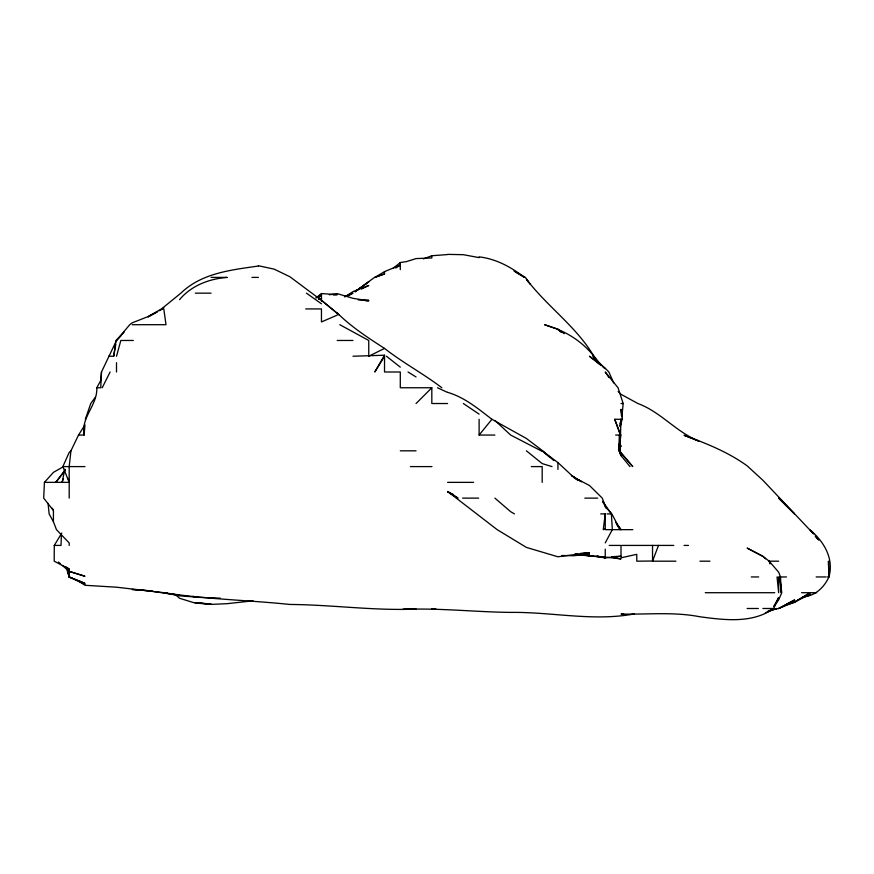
<?xml version="1.0" encoding="UTF-8"?>
<svg xmlns="http://www.w3.org/2000/svg" width="874" height="874" viewBox="0 0 874 874"><rect width="100%" height="100%" fill="white"/><g stroke="black" fill="none" stroke-linecap="round" stroke-linejoin="round"><path stroke-width="1.31" d="M61.792 533.031L54.275 545.42L54.199 561.184L69.199 569.04L69.199 576.949L84.964 584.367L79.316 580.991M619.251 450.82L621.01 455.583L619.251 450.82L619.491 435.055L619.218 450.82L621.01 455.594L629.968 466.596M619.24 444.254L619.458 450.82L632.754 466.596L621.01 453.103L619.95 450.82L621.01 419.291L620.147 425.857M61.409 533.599L61.038 545.42L54.275 545.42M63.584 466.596L53.434 472.353L44.432 482.361L43.7 498.125L53.434 510.482L53.434 521.778L56.449 529.655L69.199 542.972L69.199 545.42M258.387 266.035C231.217 269.957 201.621 273.016 180.874 293.161L161.526 308.926L148.034 316.607L132.269 322.801L129.745 324.702L116.504 340.467L101.493 371.996L100.729 387.761L96.817 387.761C97.56 405.317 80.747 417.149 84.123 435.055L78.518 435.055L70.936 450.82L69.199 466.596L69.199 498.125M619.863 441.632L619.218 450.82L620.769 435.055L614.728 419.291L622.485 419.291L621.01 409.327L621.392 415.554M620.136 437.688L620.322 435.055L614.728 419.291M84.123 435.055L84.964 424.895L78.518 435.055M101.493 371.996L100.729 380.518L96.817 387.761M803.632 596.8C815.3 595.915 824.291 587.219 828.923 576.949C834.178 558.694 823.909 541.41 810.209 530.07L812.776 533.14M621.873 416.669L623.184 403.526L618.038 387.761L605.245 371.996L609.025 377.623M600.711 513.89L605.245 513.89L603.246 529.655L605.245 528.945M620.147 426.261L621.01 419.291M108.605 356.231L113.696 356.231L116.034 340.467L124.086 332.196M113.696 356.231L115.794 344.4M64.84 469.218L62.13 482.361L63.387 478.723M620.147 423.748L621.01 419.979L622.146 419.291L620.245 426.446M116.504 356.231L120.841 340.467L133.34 340.467M85.324 419.291L90.754 403.526L95.364 397.233M675.897 561.184L652.539 561.184L658.483 545.42M44.432 482.361L69.199 482.361L62.862 466.596L69.199 452.404L70.936 450.82M623.643 613.974L621.01 614.051C647.306 614.63 673.81 611.658 699.845 616.76C724.327 620.016 752.339 623.741 773.719 608.49L778.668 597.521L773.818 606.294M352.987 356.231L384.527 355.226L374.804 371.996L384.527 356.231M102.203 387.761L110.113 371.996M605.245 542.874L612.324 529.655L611.374 513.89L602.667 501.37M774.124 606.316L778.668 599.826L781.793 592.714L779.739 576.949L780.58 586.148M65.233 469.742L55.794 482.361L64.938 470.791M494.881 435.055L479.116 435.055L491.909 419.291L526.41 438.475L542.186 450.438M116.504 340.467L120.962 335.824M179.563 299.64C191.209 285.656 209.072 278.839 226.869 277.44M416.057 403.526L431.822 387.761L431.822 403.526L447.586 403.526M316.53 297.739L321.457 293.555L337.222 294.658L333.278 294.975M162.367 308.926L163.799 307.714M392.929 268.537L400.292 262.528L406.355 261.632L416.057 258.584L431.822 257.961L431.822 255.743L447.586 254.563M318.3 296.887L321.457 294.374L315.831 297.881M355.095 291.654L374.531 277.397L384.527 273.955L384.527 271.738M344.935 296.832L352.987 291.599L368.752 285.492L361.475 289.032M395.78 268.045L400.292 265.095L384.527 271.617L374.859 277.397L384.527 273.955M816.633 592.714L810.209 592.714L794.444 602.383L785.944 604.961M810.209 592.714L794.444 602.055L778.668 608.49L768.159 610.85M348.486 295.685L352.987 293.161L344.498 296.679M156.959 311.985L148.034 316.869L157.08 311.985M159.199 310.762L162.542 308.926M318.081 297.488L321.457 295.663L317.819 297.466M441.851 387.761C423.42 373.69 402.816 362.743 384.527 348.42L368.752 356.231L368.752 340.467L339.789 324.702M337.222 315.121L321.457 321.938L321.457 308.926L305.692 308.926M765.384 612.685L776.549 608.49L770.344 610.085M423.333 258.912L431.822 255.743M805.358 596.035L810.209 594.265L794.444 602.055L785.944 604.841M801.72 597.674L810.209 594.943L804.954 596.254M319.032 299.411L321.457 298.679L319.032 299.411M805.358 595.893L808.996 594.833M804.954 595.948L808.887 594.844M652.539 561.021L636.775 561.184L636.775 554.324L621.01 557.82L621.01 545.42L609.189 545.42M329.345 294.767L337.222 293.62L352.987 298.318L368.752 300.842L364.819 300.569M634.153 613.941C593.14 621.633 551.844 611.855 510.645 612.401C474.702 612.019 438.879 607.834 402.914 609.418M575.026 553.908L577.659 553.668M580.281 553.439L589.48 552.619L557.951 556.793L526.41 547.419L497.164 529.655L447.586 491.439L452.798 494.782M253.132 600.82L226.869 603.694L211.093 604.393L195.328 602.59L211.093 604.109L195.328 603.147L179.563 598.275L175.871 595.096M366.13 300.514L368.752 300.306L358.242 299.946M435.787 608.719L431.822 608.959L434.465 608.741M611.822 556.694L621.01 556.235L605.245 557.907L597.368 556.312M584.225 554.225L589.48 554.061L573.715 555.733L561.895 555.503M402.914 609.353L416.057 609.069C373.908 610.882 332.044 604.742 289.928 604.458C247.998 600.11 205.63 599.302 164.061 592.714L116.504 587.197L84.964 585.285L78.179 580.74M220.292 598.166L195.328 597.226L193.023 596.319M211.093 277.397L227.153 277.397M251.952 277.397L258.387 277.397M195.328 293.161L211.093 293.161M132.269 324.702L165.994 324.702L163.799 308.926M337.222 340.467L352.987 340.467M431.822 387.761L400.292 387.761L400.292 371.996L384.527 371.996L384.527 355.226M621.01 403.526L623.184 403.526M615.646 435.055L620.769 435.055M400.292 450.82L416.057 450.82M62.862 466.596L84.964 466.596M410.409 466.596L431.974 466.596M531.326 466.596L542.186 466.596L542.186 482.361M447.586 482.361L473.642 482.361M462.586 498.125L478.679 498.125M584.826 498.125L597.696 498.125M607.069 513.89L611.374 513.89M615.7 522.302L621.01 529.655L605.245 529.655L605.245 513.89M621.283 529.655L632.787 529.655M622.004 545.42L673.799 545.42M684.069 545.42L688.461 545.42M699.943 561.184L709.939 561.184M769.896 563.817L769.273 561.184L778.668 561.184M751.279 576.949L758.665 576.949M779.979 576.949L786.491 576.949M816.152 576.949L825.974 576.949M827.208 576.949L828.923 576.949L828.476 561.184L828.869 576.949M705.263 592.714L774.725 592.714M801.567 592.714L809.619 592.714M747.139 608.49L758.359 608.49M762.904 608.49L773.719 608.49M447.586 254.378L463.351 254.695L479.116 257.612L479.116 256.869C496.039 258.868 511.159 267.051 524.4 277.397L515.234 271.858M151.978 590.9L132.269 589.491L148.034 590.748L179.563 595.292L170.364 593.796M593.424 556.104L576.337 554.772M596.046 556.301L605.245 557L589.48 556.093L581.603 554.542M195.328 597.04L179.563 595.828L165.11 592.976L167.742 593.359M606.567 557.175L621.01 558.945L611.822 557.175M605.245 549.178L605.245 557.743L582.914 554.64M597.368 556.235L605.245 557.743M258.387 265.729L274.163 269.137L289.928 276.774L321.457 300.317L338.981 314.738L321.457 300.317M552.018 466.596L542.186 463.591L526.41 450.82M69.199 577.113L84.964 583.34L69.199 576.949L66.555 568.461M698.632 441.097L684.069 435.307C706.039 443.227 728.097 452.087 747.139 465.831L762.904 480.274L813.639 533.948M447.586 392.339C464.651 397.299 478.111 408.726 491.909 419.291M437.492 387.761L447.586 392.437M453.639 494.64L447.586 491.734L458.02 498.125L454.884 496.115M698.643 440.988C676.236 432.073 660.689 411.894 637.922 403.526L621.01 394.316L618.104 391.508M550.063 457.495L542.186 450.82L557.951 462.586L573.715 477.27L589.48 485.507L602.273 498.125L605.245 506.046L602.667 501.523M778.668 577.823L777.041 576.949L778.668 592.714L778.668 576.949M542.186 451.377L510.645 435.055L494.881 420.394M514.054 271.006L525.394 277.397L530.026 284.072M573.715 477.27L581.516 481.716L571.465 475.554M514.447 513.89L510.645 511.683L494.881 498.125M408.027 371.996L416.057 376.978M571.465 475.423L573.715 476.887M384.527 348.42C367.954 337.714 351.293 326.931 337.222 312.947M463.351 403.526L479.116 414.123M66.009 566.898L69.199 569.04M562.157 332.415L557.951 329.487C574.841 336.261 589.404 348.365 599.324 363.584M577.889 480.143L573.715 477.182L577.834 480.143M306.468 293.161L321.457 303.791M564.254 333.715L557.951 329.225L544.557 324.702L557.951 329.301L560.911 332.087M386.461 356.231L400.292 367.156M601.039 365.398L589.48 356.231L605.245 368.227L608.85 371.996L613.679 382.91M603.147 367.069L605.245 368.73L592.987 356.231L598.712 363.584M542.612 450.82L553.854 460.598M58.471 562.037L60.415 563.741M62.371 565.445L69.199 571.399L84.964 576.261L69.199 571.356L66.97 567.991M765.558 558.814L762.904 556.432L747.139 548.064L762.904 556.268L769.164 561.184L778.668 572.197L780.504 576.949L781.192 592.714L780.941 590.092M605.245 506.581L611.833 513.89L620.158 529.655L616.399 524.029M815.355 536.21L817.933 539.28M815.355 536.035L818.785 540.208M617.809 525.449L621.01 529.655M528.584 282.368L526.41 279.123C547.528 307.167 577.976 327.597 595.118 358.482M605.245 506.516L606.48 508.624M53.434 521.778L49.119 513.89L48.092 503.38M52.364 508.242L53.434 510.482M619.961 444.287L621.01 446.592L620.245 444.025M769.273 561.184L770.169 563.61M68.248 478.417L69.199 482.361M69.199 576.949L67.484 569.072L69.057 576.949M619.305 446.887L619.895 450.82L619.415 442.943M652.539 545.42L652.539 561.184M557.951 462.586L557.951 469.414M479.116 419.291L479.116 435.055M400.292 262.528L400.292 269.651M321.457 293.555L321.457 301.213M116.504 362.655L116.504 371.996M368.752 281.832L355.226 291.654L368.752 281.832M794.444 600.034L778.668 608.512L794.444 600.034M794.444 513.825L778.668 498.125L794.444 513.89"/></g></svg>
